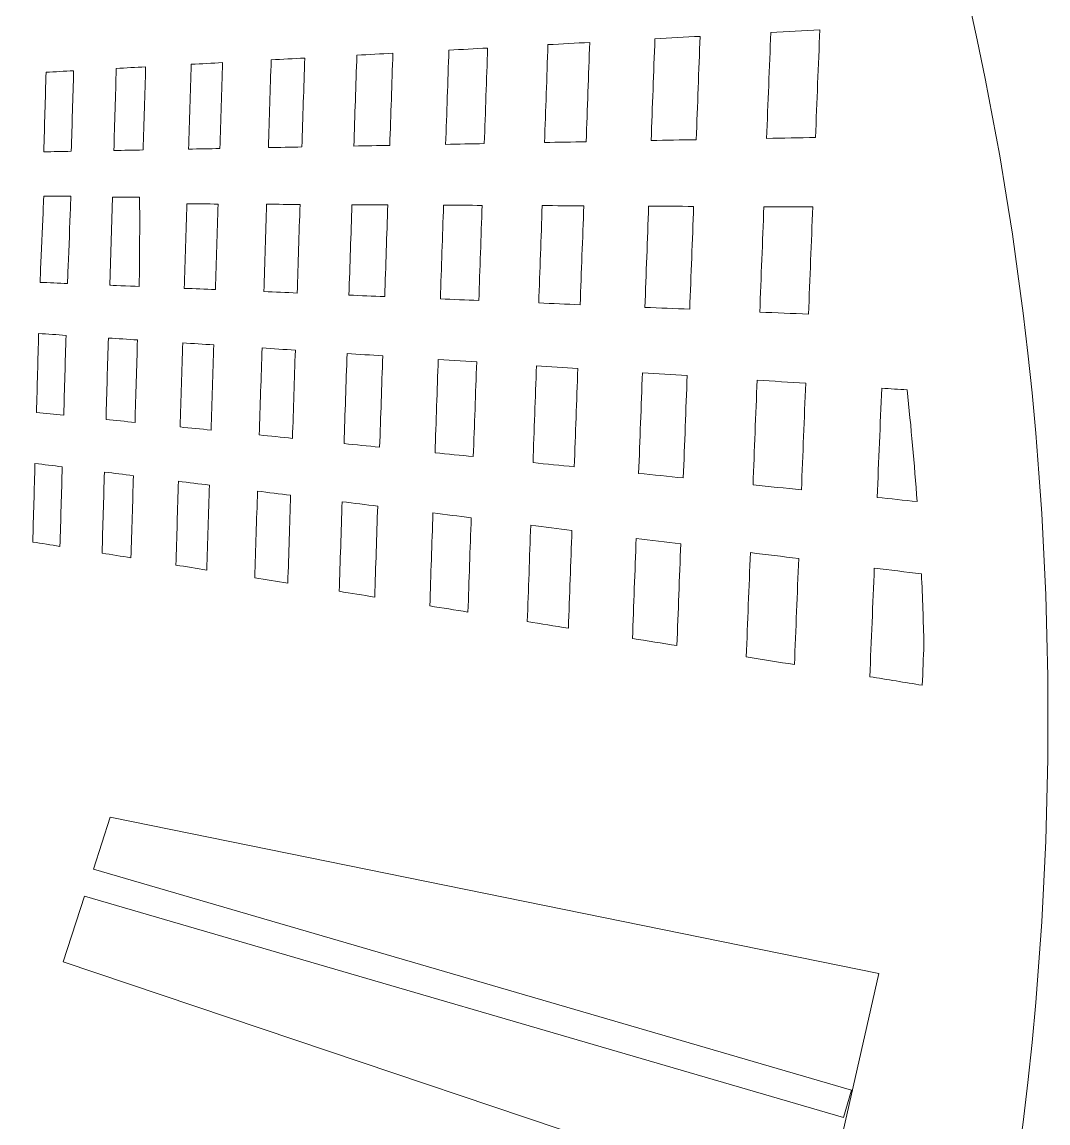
# Model space of a CAD drawing. Header units: millimetres. Extents: x -751 to 1411, y -446 to 1681.
# Drawn here: x 137.1 to 300, y -11.5 to 163.3 of the extents above; entities that cross this region are included whole.
import ezdxf

# ---------------------------------------------------------------- set-up
doc = ezdxf.new("R2010")
doc.units = ezdxf.units.MM
doc.header["$MEASUREMENT"] = 0
doc.layers.add('Layer 6', color=7, linetype='Continuous')

msp = doc.modelspace()

# ---------------------------------------------------------------- linework, layer by layer
at = {"layer": 'Layer 6', "lineweight": 0}
msp.add_lwpolyline([(147, 24.53), (267.55, -10.62), (268.82, -6.28), (148.39, 28.83), (151.05, 37.06), (273.14, 12.24), (264.38, -26.56), (143.62, 14.09), (147, 24.53)], dxfattribs=at)
for points, knots in [([(-198.52, 551.4), (-477.55, 551.4), (-697.08, 331.88), (-697.08, 52.85), (-697.08, -226.18), (-477.55, -445.71), (-198.52, -445.71), (80.51, -445.71), (300.03, -226.18), (300.03, 52.85), (300.03, 331.88), (80.51, 551.4), (-198.52, 551.4)], [0, 0, 0, 0, 1, 1, 1, 2, 2, 2, 3, 3, 3, 4, 4, 4, 4]), ([(236.99, 144.52), (237.19, 149.9), (237.39, 155.29), (237.6, 160.67), (239.99, 160.8), (242.38, 160.93), (244.78, 161.06), (244.57, 155.59), (244.36, 150.12), (244.15, 144.65), (241.76, 144.61), (239.38, 144.56), (236.99, 144.52)], [0, 0, 0, 0, 1, 1, 1, 2, 2, 2, 3, 3, 3, 4, 4, 4, 4]), ([(255.34, 144.86), (255.56, 150.47), (255.78, 156.07), (256, 161.68), (258.59, 161.82), (261.19, 161.97), (263.79, 162.11), (263.56, 156.41), (263.33, 150.7), (263.11, 145), (260.52, 144.95), (257.93, 144.91), (255.34, 144.86)], [0, 0, 0, 0, 1, 1, 1, 2, 2, 2, 3, 3, 3, 4, 4, 4, 4]), ([(204.35, 143.91), (204.53, 148.9), (204.7, 153.88), (204.87, 158.87), (206.92, 158.98), (208.97, 159.1), (211.02, 159.21), (210.85, 154.15), (210.67, 149.09), (210.49, 144.03), (208.45, 143.99), (206.4, 143.95), (204.35, 143.91)], [0, 0, 0, 0, 1, 1, 1, 2, 2, 2, 3, 3, 3, 4, 4, 4, 4]), ([(220.05, 144.2), (220.24, 149.38), (220.42, 154.56), (220.61, 159.74), (222.82, 159.86), (225.03, 159.98), (227.24, 160.1), (227.05, 154.84), (226.86, 149.58), (226.67, 144.33), (224.46, 144.28), (222.26, 144.24), (220.05, 144.2)], [0, 0, 0, 0, 1, 1, 1, 2, 2, 2, 3, 3, 3, 4, 4, 4, 4]), ([(176.2, 143.39), (176.34, 148.03), (176.49, 152.68), (176.64, 157.32), (178.41, 157.42), (180.19, 157.52), (181.97, 157.61), (181.82, 152.9), (181.67, 148.2), (181.51, 143.49), (179.74, 143.45), (177.97, 143.42), (176.2, 143.39)], [0, 0, 0, 0, 1, 1, 1, 2, 2, 2, 3, 3, 3, 4, 4, 4, 4]), ([(189.78, 143.64), (189.93, 148.45), (190.09, 153.26), (190.25, 158.07), (192.16, 158.17), (194.06, 158.28), (195.97, 158.38), (195.81, 153.5), (195.64, 148.62), (195.48, 143.75), (193.58, 143.71), (191.68, 143.68), (189.78, 143.64)], [0, 0, 0, 0, 1, 1, 1, 2, 2, 2, 3, 3, 3, 4, 4, 4, 4]), ([(151.65, 142.93), (151.78, 147.28), (151.91, 151.62), (152.03, 155.97), (153.59, 156.05), (155.14, 156.14), (156.7, 156.22), (156.57, 151.82), (156.44, 147.42), (156.3, 143.02), (154.75, 142.99), (153.2, 142.96), (151.65, 142.93)], [0, 0, 0, 0, 1, 1, 1, 2, 2, 2, 3, 3, 3, 4, 4, 4, 4]), ([(163.52, 143.15), (163.65, 147.64), (163.79, 152.13), (163.93, 156.62), (165.59, 156.71), (167.25, 156.8), (168.91, 156.9), (168.77, 152.35), (168.63, 147.79), (168.49, 143.24), (166.83, 143.21), (165.17, 143.18), (163.52, 143.15)], [0, 0, 0, 0, 1, 1, 1, 2, 2, 2, 3, 3, 3, 4, 4, 4, 4]), ([(140.52, 142.73), (140.64, 146.94), (140.76, 151.15), (140.88, 155.36), (142.34, 155.44), (143.8, 155.52), (145.26, 155.6), (145.13, 151.33), (145.01, 147.07), (144.89, 142.81), (143.43, 142.78), (141.98, 142.75), (140.52, 142.73)], [0, 0, 0, 0, 1, 1, 1, 2, 2, 2, 3, 3, 3, 4, 4, 4, 4]), ([(139.93, 121.99), (140, 124.43), (140.52, 135.66), (140.52, 135.66), (140.52, 135.66), (144.83, 135.66), (144.83, 135.66), (144.83, 135.66), (144.33, 123.29), (144.29, 121.81), (142.84, 121.87), (141.38, 121.93), (139.93, 121.99)], [0, 0, 0, 0, 1, 1, 1, 2, 2, 2, 3, 3, 3, 4, 4, 4, 4]), ([(151.02, 121.53), (151.02, 121.53), (151.41, 135.5), (151.41, 135.5), (151.41, 135.5), (155.74, 135.5), (155.74, 135.5), (155.74, 135.5), (155.79, 125.72), (155.66, 121.34), (154.11, 121.4), (151.02, 121.53), (151.02, 121.53)], [0, 0, 0, 0, 1, 1, 1, 2, 2, 2, 3, 3, 3, 4, 4, 4, 4]), ([(162.84, 121.04), (162.98, 125.51), (163.11, 129.99), (163.25, 134.46), (164.9, 134.45), (166.56, 134.44), (168.21, 134.43), (168.07, 129.9), (167.93, 125.37), (167.79, 120.84), (166.14, 120.91), (164.49, 120.98), (162.84, 121.04)], [0, 0, 0, 0, 1, 1, 1, 2, 2, 2, 3, 3, 3, 4, 4, 4, 4]), ([(175.47, 120.52), (175.62, 125.15), (175.76, 129.77), (175.91, 134.39), (177.68, 134.39), (179.45, 134.38), (181.22, 134.37), (181.07, 129.68), (180.92, 124.99), (180.77, 120.3), (179, 120.38), (177.24, 120.45), (175.47, 120.52)], [0, 0, 0, 0, 1, 1, 1, 2, 2, 2, 3, 3, 3, 4, 4, 4, 4]), ([(188.99, 119.96), (189.15, 124.75), (189.31, 129.54), (189.47, 134.33), (191.37, 134.32), (193.27, 134.31), (195.16, 134.3), (195, 129.44), (194.84, 124.59), (194.68, 119.73), (192.78, 119.81), (190.89, 119.89), (188.99, 119.96)], [0, 0, 0, 0, 1, 1, 1, 2, 2, 2, 3, 3, 3, 4, 4, 4, 4]), ([(203.51, 119.36), (203.68, 124.33), (203.85, 129.29), (204.02, 134.25), (206.07, 134.24), (208.11, 134.23), (210.15, 134.22), (209.97, 129.19), (209.8, 124.15), (209.62, 119.11), (207.58, 119.2), (205.55, 119.28), (203.51, 119.36)], [0, 0, 0, 0, 1, 1, 1, 2, 2, 2, 3, 3, 3, 4, 4, 4, 4]), ([(219.14, 118.72), (219.32, 123.87), (219.51, 129.02), (219.69, 134.18), (221.89, 134.17), (224.09, 134.16), (226.3, 134.14), (226.11, 128.91), (225.91, 123.68), (225.72, 118.45), (223.53, 118.54), (221.33, 118.63), (219.14, 118.72)], [0, 0, 0, 0, 1, 1, 1, 2, 2, 2, 3, 3, 3, 4, 4, 4, 4]), ([(236, 118.02), (236.2, 123.38), (236.4, 128.74), (236.6, 134.09), (238.98, 134.08), (241.36, 134.07), (243.75, 134.06), (243.54, 128.62), (243.33, 123.17), (243.12, 117.73), (240.75, 117.83), (238.37, 117.93), (236, 118.02)], [0, 0, 0, 0, 1, 1, 1, 2, 2, 2, 3, 3, 3, 4, 4, 4, 4]), ([(254.25, 117.27), (254.47, 122.85), (254.69, 128.43), (254.91, 134), (257.5, 133.99), (260.08, 133.98), (262.67, 133.97), (262.44, 128.29), (262.21, 122.62), (261.99, 116.95), (259.41, 117.06), (256.83, 117.16), (254.25, 117.27)], [0, 0, 0, 0, 1, 1, 1, 2, 2, 2, 3, 3, 3, 4, 4, 4, 4]), ([(139.35, 101.34), (139.47, 105.51), (139.59, 109.69), (139.7, 113.87), (141.15, 113.77), (142.6, 113.68), (144.05, 113.58), (143.93, 109.36), (143.81, 105.13), (143.68, 100.9), (142.24, 101.04), (140.79, 101.19), (139.35, 101.34)], [0, 0, 0, 0, 1, 1, 1, 2, 2, 2, 3, 3, 3, 4, 4, 4, 4]), ([(150.4, 100.22), (150.52, 104.53), (150.65, 108.84), (150.78, 113.15), (152.32, 113.05), (153.86, 112.95), (155.4, 112.85), (155.27, 108.48), (155.14, 104.12), (155.01, 99.75), (153.47, 99.91), (151.93, 100.06), (150.4, 100.22)], [0, 0, 0, 0, 1, 1, 1, 2, 2, 2, 3, 3, 3, 4, 4, 4, 4]), ([(162.17, 99.03), (162.31, 103.48), (162.44, 107.93), (162.58, 112.38), (164.23, 112.28), (165.87, 112.17), (167.52, 112.06), (167.38, 107.55), (167.24, 103.04), (167.1, 98.53), (165.46, 98.7), (163.81, 98.86), (162.17, 99.03)], [0, 0, 0, 0, 1, 1, 1, 2, 2, 2, 3, 3, 3, 4, 4, 4, 4]), ([(174.75, 97.76), (174.89, 102.36), (175.04, 106.96), (175.19, 111.57), (176.95, 111.45), (178.71, 111.34), (180.48, 111.22), (180.32, 106.56), (180.17, 101.89), (180.02, 97.22), (178.27, 97.4), (176.51, 97.58), (174.75, 97.76)], [0, 0, 0, 0, 1, 1, 1, 2, 2, 2, 3, 3, 3, 4, 4, 4, 4]), ([(188.22, 96.39), (188.37, 101.16), (188.53, 105.93), (188.69, 110.69), (190.58, 110.57), (192.47, 110.45), (194.36, 110.32), (194.2, 105.49), (194.04, 100.66), (193.87, 95.82), (191.99, 96.01), (190.1, 96.2), (188.22, 96.39)], [0, 0, 0, 0, 1, 1, 1, 2, 2, 2, 3, 3, 3, 4, 4, 4, 4]), ([(202.67, 94.93), (202.84, 99.87), (203.01, 104.81), (203.18, 109.75), (203.18, 109.75), (209.28, 109.36), (209.28, 109.36), (209.11, 104.34), (208.93, 99.33), (208.75, 94.32), (206.73, 94.52), (204.7, 94.73), (202.67, 94.93)], [0, 0, 0, 0, 1, 1, 1, 2, 2, 2, 3, 3, 3, 4, 4, 4, 4]), ([(218.23, 93.36), (218.41, 98.49), (218.59, 103.61), (218.78, 108.74), (220.97, 108.6), (223.16, 108.46), (225.35, 108.32), (225.16, 103.11), (224.97, 97.9), (224.78, 92.7), (222.6, 92.92), (220.41, 93.14), (218.23, 93.36)], [0, 0, 0, 0, 1, 1, 1, 2, 2, 2, 3, 3, 3, 4, 4, 4, 4]), ([(235.01, 91.66), (235.21, 96.99), (235.41, 102.32), (235.61, 107.65), (237.98, 107.5), (240.35, 107.34), (242.72, 107.19), (242.52, 101.78), (242.31, 96.36), (242.1, 90.94), (239.74, 91.18), (237.37, 91.42), (235.01, 91.66)], [0, 0, 0, 0, 1, 1, 1, 2, 2, 2, 3, 3, 3, 4, 4, 4, 4]), ([(253.18, 89.82), (253.39, 95.37), (253.61, 100.92), (253.83, 106.47), (256.4, 106.3), (258.97, 106.14), (261.55, 105.97), (261.32, 100.33), (261.1, 94.69), (260.87, 89.05), (258.31, 89.31), (255.74, 89.57), (253.18, 89.82)], [0, 0, 0, 0, 1, 1, 1, 2, 2, 2, 3, 3, 3, 4, 4, 4, 4]), ([(273.62, 105.19), (274.97, 105.1), (276.31, 105.01), (277.66, 104.93), (278.29, 99.02), (278.82, 93.11), (279.25, 87.19), (277.14, 87.4), (275.02, 87.62), (272.9, 87.83), (273.14, 93.62), (273.38, 99.4), (273.62, 105.19)], [0, 0, 0, 0, 1, 1, 1, 2, 2, 2, 3, 3, 3, 4, 4, 4, 4]), ([(143.45, 92.7), (143.33, 88.49), (143.21, 84.28), (143.09, 80.07), (141.65, 80.3), (140.21, 80.53), (138.77, 80.76), (138.88, 84.92), (139, 89.08), (139.12, 93.24), (140.56, 93.06), (142.01, 92.88), (143.45, 92.7)], [0, 0, 0, 0, 1, 1, 1, 2, 2, 2, 3, 3, 3, 4, 4, 4, 4]), ([(154.76, 91.29), (154.63, 86.95), (154.5, 82.6), (154.37, 78.25), (152.84, 78.5), (151.31, 78.74), (149.77, 78.99), (149.9, 83.28), (150.02, 87.58), (150.15, 91.87), (151.69, 91.68), (153.22, 91.49), (154.76, 91.29)], [0, 0, 0, 0, 1, 1, 1, 2, 2, 2, 3, 3, 3, 4, 4, 4, 4]), ([(166.83, 89.79), (166.69, 85.3), (166.55, 80.81), (166.41, 76.31), (164.78, 76.58), (163.14, 76.84), (161.5, 77.1), (161.64, 81.54), (161.77, 85.97), (161.91, 90.4), (163.55, 90.2), (165.19, 90), (166.83, 89.79)], [0, 0, 0, 0, 1, 1, 1, 2, 2, 2, 3, 3, 3, 4, 4, 4, 4]), ([(179.73, 88.18), (179.58, 83.54), (179.43, 78.89), (179.28, 74.24), (177.53, 74.52), (175.78, 74.81), (174.03, 75.09), (174.18, 79.67), (174.32, 84.26), (174.47, 88.84), (176.22, 88.62), (177.98, 88.4), (179.73, 88.18)], [0, 0, 0, 0, 1, 1, 1, 2, 2, 2, 3, 3, 3, 4, 4, 4, 4]), ([(193.56, 86.46), (193.4, 81.65), (193.24, 76.84), (193.08, 72.02), (191.2, 72.32), (189.32, 72.63), (187.44, 72.93), (187.6, 77.67), (187.76, 82.42), (187.91, 87.16), (189.79, 86.93), (191.68, 86.69), (193.56, 86.46)], [0, 0, 0, 0, 1, 1, 1, 2, 2, 2, 3, 3, 3, 4, 4, 4, 4]), ([(208.42, 84.61), (208.24, 79.62), (208.07, 74.63), (207.89, 69.64), (205.87, 69.96), (203.85, 70.29), (201.84, 70.61), (202, 75.53), (202.17, 80.45), (202.34, 85.37), (204.37, 85.11), (206.39, 84.86), (208.42, 84.61)], [0, 0, 0, 0, 1, 1, 1, 2, 2, 2, 3, 3, 3, 4, 4, 4, 4]), ([(224.42, 82.61), (224.23, 77.43), (224.04, 72.25), (223.85, 67.07), (221.67, 67.42), (219.5, 67.77), (217.32, 68.12), (217.5, 73.22), (217.69, 78.33), (217.87, 83.43), (220.05, 83.16), (222.23, 82.89), (224.42, 82.61)], [0, 0, 0, 0, 1, 1, 1, 2, 2, 2, 3, 3, 3, 4, 4, 4, 4]), ([(241.7, 80.46), (241.5, 75.07), (241.29, 69.69), (241.09, 64.3), (238.73, 64.68), (236.38, 65.05), (234.03, 65.43), (234.23, 70.74), (234.42, 76.04), (234.62, 81.34), (236.98, 81.05), (239.34, 80.75), (241.7, 80.46)], [0, 0, 0, 0, 1, 1, 1, 2, 2, 2, 3, 3, 3, 4, 4, 4, 4]), ([(260.43, 78.13), (260.21, 72.51), (259.99, 66.9), (259.76, 61.29), (257.21, 61.7), (254.66, 62.11), (252.11, 62.52), (252.32, 68.04), (252.54, 73.56), (252.76, 79.08), (255.32, 78.76), (257.87, 78.45), (260.43, 78.13)], [0, 0, 0, 0, 1, 1, 1, 2, 2, 2, 3, 3, 3, 4, 4, 4, 4]), ([(272.44, 76.63), (274.94, 76.32), (277.43, 76.01), (279.93, 75.7), (280.1, 71.96), (280.24, 68.23), (280.33, 64.49), (280.24, 62.34), (280.15, 60.18), (280.06, 58.02), (277.29, 58.47), (274.51, 58.92), (271.73, 59.37), (271.97, 65.12), (272.21, 70.88), (272.44, 76.63)], [0, 0, 0, 0, 1, 1, 1, 2, 2, 2, 3, 3, 3, 4, 4, 4, 5, 5, 5, 5])]:
    msp.add_open_spline(points, degree=3, knots=knots, dxfattribs=at)

doc.saveas('drawing.dxf')
